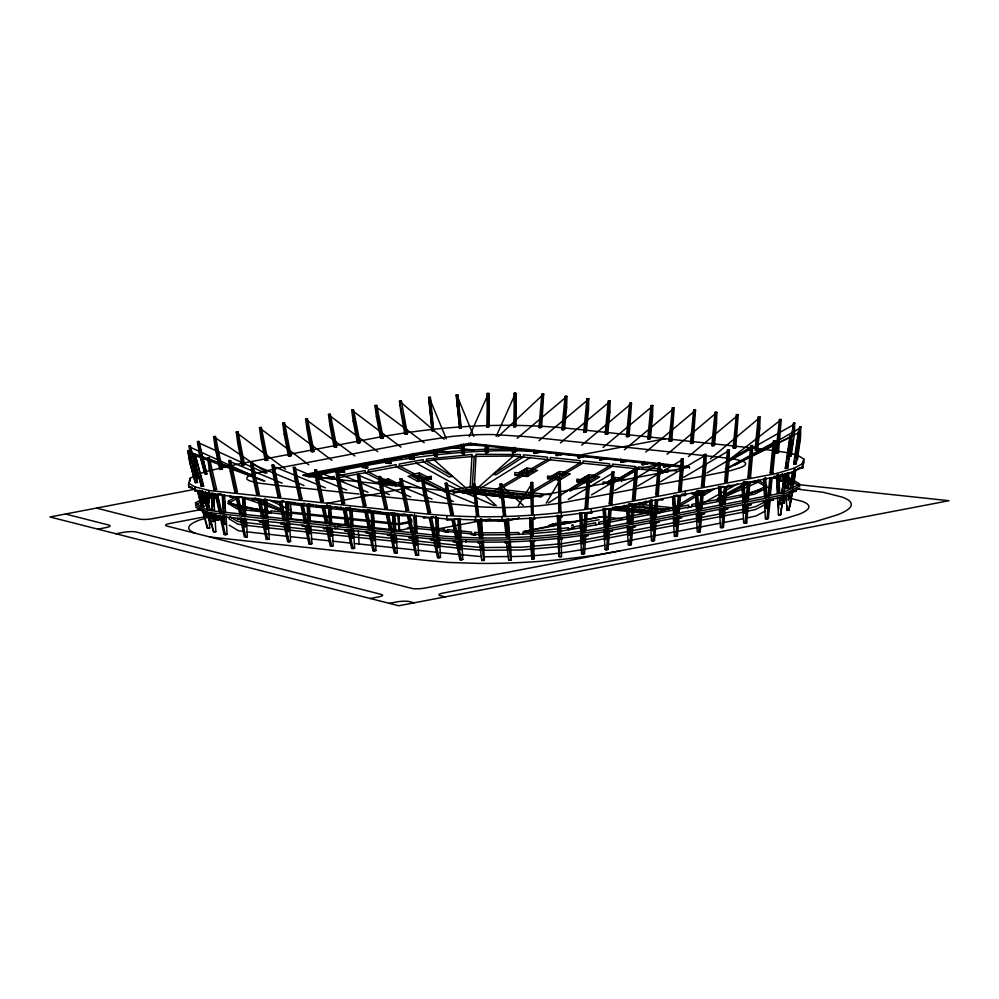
<?xml version="1.0" encoding="UTF-8"?>
<svg xmlns="http://www.w3.org/2000/svg" width="999" height="999" viewBox="0 0 999 999"><rect width="100%" height="100%" fill="white"/><g stroke="black" fill="none" stroke-linecap="round" stroke-linejoin="round"><path stroke-width="1.5" d="M486.863 426.948L487.412 393.469L488.911 393.456L488.998 426.598L486.863 426.948L488.998 426.598M486.95 450.674L486.988 446.078L470.604 444.942L470.517 443.381L689.422 466.745M486.938 452.197L487.937 452.185L487.987 446.078M488.374 426.935L488.911 393.456M487.937 452.185L488.611 445.741M513.823 426.723L514.36 393.256L515.871 393.244L515.959 426.386L513.823 426.723L515.959 426.386M513.911 450.449L513.923 447.39M515.546 448.576L515.521 451.635L513.898 451.973L514.897 451.973L514.935 447.377M515.322 426.71L515.871 393.244M587.662 400.037L539.048 440.646M603.071 447.477L651.698 406.868M688.436 456.593L737.062 415.984M758.94 418.319L710.314 458.916M586.388 508.404L588.074 476.648L589.323 476.436L589.16 487.412L587.637 508.191L585.102 508.229L587.437 476.56L589.323 476.436M543.656 394.205L541.595 427.285L540.184 427.597L539.01 427.497L541.783 394.268L543.656 394.205L541.783 394.268M610.664 504.07L612.749 472.24L613.91 472.028L613.661 483.017L611.825 503.846L609.24 503.921L612.037 472.165L613.91 472.028M633.89 499.637L635.976 467.807L637.137 467.582L636.887 478.571L635.052 499.413L632.467 499.488L635.264 467.732L637.137 467.582M657.13 495.204L659.203 463.374L660.364 463.149L658.291 494.98L655.706 495.042L658.491 463.299L659.652 463.074M680.007 490.834L682.08 459.003L683.241 458.791L683.004 469.78L681.168 490.609L678.583 490.684L681.368 458.928L683.241 458.791M702.884 486.463L704.969 454.645L706.131 454.42L705.881 465.409L704.045 486.238L701.46 486.313L704.258 454.57L706.131 454.42M726.111 482.03L728.196 450.199L729.357 449.987L729.108 460.976L727.272 481.805L724.687 481.88L727.484 450.124L729.357 449.987M749.35 477.597L751.423 445.766L752.584 445.554L752.334 456.543L750.511 477.372L747.926 477.447L750.711 445.691L752.584 445.554M566.608 407.654L566.933 396.391L565.859 396.278L565.084 396.428L561.888 429.62L564.497 429.433L566.608 407.654L565.534 407.542M588.473 409.99L588.798 398.726L587.737 398.613L586.962 398.763L583.766 431.955L586.376 431.768L588.473 409.99L587.412 409.877M609.815 412.262L610.139 400.999L609.078 400.886L608.304 401.036L605.107 434.228L607.717 434.041L609.815 412.262L608.753 412.15M631.493 403.284L629.058 436.326L627.509 436.625L626.448 436.501L629.645 403.309L631.493 403.284L629.645 403.309M652.509 416.82L652.834 405.557L651.76 405.444L650.986 405.594L647.789 438.786L650.399 438.598L652.509 416.82L651.435 416.708M674.175 407.829L671.753 440.884L670.204 441.171L669.13 441.058L672.327 407.867L674.175 407.829L672.327 407.867M695.516 410.114L693.094 443.156L691.545 443.456L690.471 443.331L693.668 410.139L695.516 410.114L693.668 410.139M716.533 423.651L716.857 412.387L715.784 412.275L715.009 412.425L711.812 445.616L714.435 445.429L716.533 423.651L715.459 423.539M738.199 414.66L735.776 447.714L734.228 448.002L733.154 447.889L736.363 414.697L738.199 414.66L736.363 414.697M759.752 428.259L760.077 416.995L759.003 416.883L758.229 417.033L755.032 450.224L757.654 450.049L759.752 428.259L758.678 428.146M771.727 473.051L774.163 441.158L775.224 440.921L774.899 451.935L772.789 472.827L770.167 472.927L773.388 441.096L775.224 440.921M781.23 419.58L778.483 452.584L776.81 452.872L775.848 452.734L779.445 419.592L781.23 419.58L779.445 419.592M787.249 468.406L791.395 435.876L790.796 446.965L787.724 468.156L785.239 468.419L789.922 436.126L791.395 435.876M795.716 463.948L799.862 431.418L799.25 442.507L796.178 463.698L793.706 463.961L798.376 431.668L799.862 431.418M794.38 427.185L794.33 434.378L791.171 455.919L789.11 456.106M794.33 434.378L794.617 422.977L793.593 423.077L791.183 439.485M798.775 447.152L800.374 433.728M798.326 450.237L797.314 459.677L800.486 438.136L800.773 426.735L799.749 426.823L798.213 437.262M470.179 487.275L472.028 454.47L426.473 459.065L426.598 461.151L452.584 476.423L449.238 476.985L423.251 461.713L423.139 459.627L399.275 464.023L399.388 466.096L414.897 474.038M472.227 487.1L474.2 456.368L513.399 456.043L635.888 468.668L635.764 466.583L612.462 464.098L612.574 466.183L595.092 476.448L599.712 476.935L589.16 483.141L589.01 480.457M474.425 485.551L476.086 454.27L520.267 454.533L520.379 456.605L493.007 474.475L496.116 474.725L523.488 456.855L523.376 454.782L547.502 457.167L547.614 459.253L531.48 468.731M267.183 472.939L215.372 437.887M583.553 532.192L584.939 513.299L582.28 512.937M584.702 527.697L584.914 524.787M580.506 535.002L581.555 553.721L582.829 553.896L584.19 535.514L588.249 535.564L588.199 534.527M584.827 532.38L586.213 513.474L587.05 513.336L585.764 530.781M582.829 553.896L584.502 553.621L585.851 535.227M273.264 466.308L316.72 484.215M540.184 427.597L542.944 394.355M608.603 521.965L608.866 519.055M603.995 530.806L605.044 549.525L606.468 549.675L608.079 531.243L612.3 531.231L612.237 530.194M612.924 474.975L613.199 471.94M608.866 526.635L610.401 509.153L611.176 509.003L609.64 526.498M606.468 549.675L608.016 549.388L609.627 530.944M630.544 523.513L632.217 504.57L632.991 504.42L628.558 503.946M631.58 520.454L631.843 517.532M632.604 508.791L632.866 505.881M629.695 545.242L631.318 526.81L632.866 526.51L631.243 544.954L629.695 545.242L628.271 545.092L627.222 526.373M631.967 523.663L633.641 504.72L634.415 504.57L632.742 523.513M653.783 519.08L655.444 500.137L656.218 499.987M654.557 518.931L654.807 516.021M655.581 507.267L655.831 504.358M650.461 521.94L651.498 540.659L652.921 540.809L654.545 522.377L658.766 522.365L658.703 521.328M655.332 517.769L656.867 500.287L657.642 500.137L656.106 517.619M652.921 540.809L654.47 540.509L656.093 522.077M675.998 517.857L675.249 526.461L674.762 517.719M676.66 514.71L678.321 495.766L679.095 495.616L676.148 495.304M677.559 513.099L677.821 510.189M678.583 501.448L678.845 498.526M673.338 517.569L674.375 536.288L675.799 536.438L677.422 518.006L681.643 517.994L681.58 516.958M678.209 513.399L679.745 495.916L680.519 495.766L678.983 513.261M675.799 536.438L677.347 536.151L678.97 517.707M699.537 510.339L701.198 491.396L701.972 491.246L699.025 490.934M700.574 507.28L700.823 504.37M701.598 495.616L701.847 492.707M696.291 514.647L697.265 531.93L698.676 532.08L700.299 513.636L704.52 513.636L704.457 512.587M700.961 510.489L702.622 491.545L708.678 490.934L708.616 489.885M701.86 508.891L703.396 491.396M698.676 532.08L700.224 531.78L701.847 513.349M722.115 509.053L721.353 517.657L720.866 508.928M722.901 504.445L724.437 486.963M724.437 495.554L724.824 491.183M719.442 508.766L720.491 527.484L721.915 527.647L723.538 509.203L727.747 509.19L727.697 508.154M724.325 504.607L725.861 487.112L726.635 486.963L725.099 504.458M721.915 527.647L723.463 527.347L725.087 508.916M746.003 501.473L747.664 482.529L743.231 482.055M747.539 492.582L747.801 489.672M742.669 504.333L743.718 523.051L745.142 523.201L746.765 504.77L750.986 504.757L750.923 503.721M747.427 501.623L749.088 482.679L749.862 482.529L748.201 501.473M745.142 523.201L746.69 522.914L748.313 504.483M562.949 429.732L566.158 396.541L566.933 396.391M584.827 432.067L588.024 398.876L588.798 398.726M606.168 434.34L609.365 401.148L610.139 400.999M627.509 436.625L630.719 403.421M648.851 438.898L652.06 405.706L652.834 405.557M670.204 441.171L673.401 407.979M691.545 443.456L694.742 410.252M712.886 445.729L716.083 412.537L716.857 412.387M734.228 448.002L737.424 414.81M756.106 450.337L759.302 417.145L760.077 416.995M769.829 478.022L767.906 497.027L768.618 496.865M769.355 489.56L769.804 485.177M764.41 501.386L765.371 518.668L766.932 518.793L768.793 500.312L773.126 500.237L773.076 499.188M769.617 495.691L771.39 478.146L777.859 477.422L777.809 476.386L774.025 476.286M770.316 495.529L772.09 477.997M766.932 518.793L768.343 518.481L770.217 499.999M284.066 424.488L331.98 460.339M353.446 411.388L400.974 447.165M776.81 452.872L780.406 419.73M376.161 406.843L424.2 442.732M189.036 451.835L252.984 475.487M780.956 497.527L779.894 504.82L779.495 497.539M783.778 492.844L786.887 473.401L784.103 492.669L781.78 492.857L784.889 473.426M784.665 474.9L781.78 492.857M781.168 500.112L781.58 497.19M785.938 466.633L786.613 462.025M787.05 458.941L788.611 448.176M789.06 445.104L789.722 440.497M777.484 497.539L778.446 514.81L780.456 514.797L783.179 496.053L786.937 496.016L787.512 494.642M780.456 514.797L783.803 495.716M789.422 493.069L788.361 500.362L788.036 494.53M795.142 470.429L792.557 488.211L790.234 488.399L792.594 472.09M792.694 473.414L790.234 488.399M789.198 498.563L789.622 495.654M793.706 463.961L794.617 460.639M795.067 457.567L796.628 446.803M797.077 443.718L798.626 432.954M786.113 495.954L786.912 510.352L788.923 510.339L791.633 491.595L796.028 491.233L795.966 490.184M792.244 488.386L794.817 470.591M788.923 510.339L792.269 491.258M789.772 451.623L793.593 423.077M784.265 499.862L784.29 503.071L785.376 495.741M791.27 452.634L791.171 455.919M791.732 449.562L793.306 438.786M787.662 477.609L788.323 473.089M787.899 477.759L788.561 473.239M791.757 481.543L791.545 484.702M792.207 478.533L792.644 475.524M795.142 458.154L795.791 453.683M796.24 450.699L796.678 447.714M797.115 444.73L797.776 440.247M798.551 437.475L798.988 434.49M799.425 431.506L799.749 426.823M790.634 502.147L791.283 497.752M791.707 494.817L792.357 490.422M795.591 469.318L793.606 484.515L795.816 469.455M792.819 490.696L789.984 506.543M230.394 461.725L251.923 470.691M337.275 473.189L389.385 494.617M263.486 480.844L195.354 455.656M192.12 487.487C185.951 489.235 189.46 481.068 190.097 478.296L194.855 475.786M798.026 468.668L802.497 468.007L802.347 463.811L803.72 458.953L797.677 455.269M802.522 466.933C804.058 460.177 804.37 465.222 803.72 458.953M779.632 420.879L728.783 460.089M380.307 477.772L424.875 496.203M190.334 447.265L252.884 475.836M469.218 436.638L487.837 394.942M496.166 436.426L514.81 394.792M195.28 455.706L202.934 484.49M530.894 485.027L518.294 505.769M546.166 503.259L559.24 481.318M599.063 519.755L586.363 522.027M316.258 471.166L368.032 492.345M498.214 436.538L542.17 395.504M478.146 487.574L513.399 456.043M517.17 438.311L565.434 397.664M560.389 442.919L609.003 402.322M581.73 445.204L630.057 404.67M624.412 449.75L673.039 409.153M645.754 452.035L694.13 411.513M667.095 454.308L715.359 413.661M388.599 484.552L390.771 483.141L390.896 485.214M419.592 478.633L421.778 477.222L421.89 479.295M548.339 502.934L587.974 477.697M480.956 487.999L530.481 457.417M568.244 499.375L612.499 473.301M591.483 494.93L635.876 468.618L619.742 478.146M614.71 490.497L634.827 478.658M637.512 477.072L658.965 464.435M637.587 486.138L657.704 474.288M660.389 472.702L681.842 460.064M660.464 481.768L680.581 469.917M683.266 468.344L704.72 455.706M683.703 477.335L727.959 451.273M706.93 472.902L751.186 446.828M533.379 472.277L533.179 468.781L526.785 468.106L519.205 472.552L519.318 474.637L521.103 474.825L495.891 489.622M519.055 472.814L525.511 469.018M525.611 473.239L533.179 468.781M498.738 489.922L522.427 476.011L527.047 476.511L537.599 470.317L532.979 469.817L550.461 459.552L550.349 457.467L580.194 460.651L580.307 462.737L562.824 473.002M533.304 470.866L525.724 475.312L528.571 475.624L522.39 475.424M555.082 478.908L561.263 479.108L558.416 478.808L565.996 474.35L565.871 472.277L559.477 471.59L551.898 476.036L552.272 479.195L547.652 478.708L547.502 476.036L552.122 476.523M547.652 478.708L549.163 477.822M550.449 477.06L558.204 472.515M556.63 478.608L552.01 478.121L559.59 473.676L565.996 474.35M528.583 493.106L553.783 478.309L547.614 478.109M558.291 476.723L565.871 472.277M532.742 492.644L555.119 479.508L559.74 479.995L570.292 473.801L565.671 473.314L583.154 463.037L583.041 460.964L609.615 463.798L609.727 465.871L592.245 476.148M589.098 481.206L595.416 477.497L595.292 475.412L588.898 474.725L581.318 479.183L581.43 481.256L583.216 481.443L564.585 492.382M577.072 481.843L581.693 482.342L581.543 479.67L576.923 479.17L577.072 481.843L578.583 480.956L577.035 481.256L583.216 481.443M579.882 480.194L586.326 476.411M587.749 477.547L581.43 481.256L585.114 481.193M588.985 479.12L595.292 475.412M570.067 491.146L584.54 482.642L587.624 482.967M621.64 481.693L621.453 478.209L615.047 477.522L607.467 481.968L607.817 484.54M605.856 483.091L613.773 478.446M615.134 481.918L621.453 478.209M659.34 473.039L662.037 471.453L661.925 469.38L638.611 466.895L638.723 468.968L621.241 479.233L625.861 479.732M662.187 473.339L664.884 471.765L664.76 469.68L676.573 470.941M639.735 504.97L646.316 501.111M642.582 505.269L650.474 500.636M697.115 492.732L699.637 491.246M675.049 506.918L696.116 494.542L691.458 493.456L696.078 493.956M676.585 507.992L700.474 493.956L697.627 493.656M709.827 489.697L702.247 494.155L705.094 494.455L703.546 494.755M701.885 492.507L698.801 492.182L698.95 494.855L703.583 495.342L714.135 489.148M728.958 461.263L793.843 424.525M735.114 465.01L799.949 428.159M703.696 502.834L737.399 483.991M725.274 469.168L773.726 442.482M252.322 464.335L304.008 485.514M747.19 482.455L717.494 498.339L720.054 498.701M721.403 497.977L751.098 482.092M188.986 446.203L190.459 445.954L198.277 478.384L196.266 478.409L190.834 457.28L188.986 446.203L190.459 445.954M197.452 441.745L198.926 441.496L206.731 473.926L204.72 473.951L199.288 452.822L197.452 441.745L198.926 441.496M199.288 452.822L205.195 473.701L207.205 473.676M190.035 481.53L190.097 478.296M196.266 478.409L198.739 478.134M200.499 500.112L195.292 502.859L207.592 510.352L442.307 536.013C494.717 540.434 547.814 537.325 599.625 528.396L782.729 492.882L799.65 483.966L787.349 476.461M203.109 498.738L205.707 497.365L205.469 491.408M208.316 495.991L210.914 494.617M205.831 499.45L195.417 504.932L207.717 512.437L442.42 538.099C494.83 542.519 547.939 539.398 599.737 530.481L782.841 494.967L799.762 486.038M208.429 498.076L211.039 496.703M199.575 490.946L202.622 502.759L204.945 502.584L201.898 490.759M202.622 502.759L204.945 502.584M215.222 493.831L215.472 498.264L215.534 493.656M207.018 502.722L209.328 502.547L208.916 493.556L212.625 493.131M236.338 496.84L228.559 500.936L228.671 503.021M215.06 514.435L216.533 520.192L217.17 519.855L216.059 515.546M216.533 520.192L219.168 519.842L218.931 515.521M485.152 445.492L485.564 452.922L487.2 452.584L486.863 446.665M485.564 452.922L487.2 452.584M512.262 448.251L512.512 452.709L514.148 452.36L513.898 447.927M512.512 452.709L514.148 452.36M514.897 451.973L515.521 451.635M472.977 484.378L474.8 484.203L478.633 515.372L477.997 515.696L476.498 515.709L473.289 484.215L474.026 490.147M474.8 484.203L477.997 515.696M499.925 484.165L501.748 483.978L505.581 515.147L504.957 515.484L503.446 515.496L500.249 483.991L500.974 489.935M501.748 483.978L504.957 515.484M476.498 515.709L478.633 515.372M482.03 538.611L480.956 519.368L478.996 520.404L481.106 537.562M503.446 515.496L505.581 515.147M508.991 538.386L507.917 519.143L505.956 520.179L508.066 537.35M478.284 541.945L478.346 542.981L481.53 542.345L483.753 560.439L481.755 560.451L479.52 542.357M478.346 542.981L481.53 542.345M505.244 541.72L505.294 542.757L508.491 542.12L510.714 560.214L508.703 560.239L506.481 542.145M505.294 542.757L508.491 542.12M481.755 560.451L484.39 560.102L483.341 541.383M483.753 560.439L484.39 560.102M508.703 560.239L509.34 559.902M510.714 560.214L511.338 559.89L510.302 541.171M785.239 468.419L787.724 468.156M188.736 483.141L194.78 486.838L209.166 490.497L423.451 513.673C487.549 520.154 552.597 516.183 615.871 504.445L777.16 473.364L794.03 468.194L802.347 463.811M794.292 471.266L794.043 472.465L793.98 471.428L802.759 466.808L802.497 468.007M776.473 476.598L777.384 492.894L779.707 492.707L778.721 474.95M785.439 481.006L785.851 488.436L788.174 488.249L787.337 473.451M777.384 492.894L779.707 492.707M785.851 488.436L788.174 488.249M765.109 501.673L755.544 506.718L747.052 508.566M765.259 504.408L755.694 509.453L747.202 511.288M799.887 488.124L782.966 497.04L599.85 532.554C548.051 541.483 494.955 544.592 442.532 540.172L226.985 517.17L207.829 514.522L195.529 507.017M791.633 491.595L796.028 491.233M765.621 510.901L756.056 515.946L746.153 518.106M778.446 514.81L781.093 514.473M786.912 510.352L789.547 510.002M735.314 464.31L798.701 432.792M728.221 468.094L790.209 437.15M716.77 500.224L758.191 482.167L767.132 487.624L754.832 494.105L720.841 501.011M740.222 495.991L746.103 494.068M749.038 493.106L760.801 489.26M745.092 494.83L761.263 489.547M744.455 495.154L759.153 490.359M656.53 513.848L660.901 512.45L660.776 510.377L688.686 505.044L688.798 507.13M687.524 507.929L691.907 506.53L691.783 504.458L719.692 499.125L719.804 501.211L579.432 528.009L561.088 531.093L533.691 533.491M744.168 496.815L747.04 495.929M199.825 473.476L204.033 472.19M206.855 471.316L237.962 464.123L376.573 437.662C439.847 425.924 504.907 421.94 569.005 428.421L762.087 449.026L787.599 452.697M254.683 473.651L278.234 468.131L414.947 442.033L450.324 436.625A58.392 8.629 -3.2 0 1 493.269 434.553L527.047 436.688L718.431 457.105L734.065 459.003L742.382 461.126A58.392 8.629 -3.2 0 1 740.559 467.594L730.781 470.591L705.306 475.661M303.109 475.074L315.472 472.252M204.87 518.419L199.163 520.167A117.12 17.308 -3.2 0 0 195.467 533.316M210.577 516.67L216.284 514.922M754.657 481.106L777.334 476.486L794.205 471.316L794.03 468.194M744.38 497.165L747.364 496.291M213.611 436.7L215.459 436.526L222.278 469.168L221.216 469.405L219.655 469.28L215.185 447.852L213.611 436.7L215.459 436.526M219.655 469.28L222.278 469.168M213.424 495.779L221.416 494.043M539.01 427.497L541.595 427.285M534.003 453.384L536.201 453.134L534.003 453.384L533.841 450.412M445.192 483.416L447.065 483.354L453.434 514.597L452.023 514.91L450.849 514.81L446.665 494.305L445.192 483.416L447.065 483.354M450.849 514.81L453.434 514.597M453.496 519.567L456.431 518.918M457.217 518.981L454.27 519.63L458.079 538.274M773.838 452.16L774.899 451.935M457.904 518.606L458.978 537.837L459.752 537.899L461.176 537.599L460.102 518.356M770.167 472.927L772.789 472.827M453.396 541.046L453.459 542.082L457.667 541.633L461.363 559.777L462.787 559.465L461.738 540.746M460.314 541.058L459.078 541.321L460.814 549.787L460.314 541.058L458.766 540.934M771.39 478.146L777.859 477.422M763.923 486.351L764.635 486.201L764.385 481.78M748.351 493.406L754.72 492.032L766.395 485.876L766.508 487.949M457.667 541.633L456.106 541.508L459.815 559.652L462.787 559.465M763.511 478.983L764.51 496.753L766.058 496.878L766.77 496.715L765.696 477.485M768.793 500.312L773.126 500.237M744.218 509.178L723.226 513.299M744.367 511.913L723.388 516.033M743.318 518.718L723.751 522.527M765.371 518.668L768.343 518.481M315.559 473.813L306.169 475.724L306.081 474.163M236.251 432.067L238.124 431.93L244.53 464.66L243.369 464.872L241.945 464.722L237.75 443.244L236.251 432.067L238.124 431.93M259.49 427.634L261.363 427.497L267.757 460.227L266.596 460.439L265.172 460.289L260.976 438.811L259.49 427.634L261.363 427.497M282.717 423.201L284.59 423.052L290.984 455.781L289.822 456.006L288.399 455.856L284.203 434.378L282.717 423.201L284.59 423.052M305.594 418.831L307.467 418.693L313.873 451.423L312.699 451.635L311.288 451.486L307.08 430.007L305.594 418.831L307.467 418.693M328.471 414.473L330.344 414.323L336.75 447.053L335.589 447.277L334.166 447.127L329.957 425.649L328.471 414.473L330.344 414.323M351.71 410.04L353.584 409.89L359.977 442.619L358.816 442.844L357.392 442.682L353.196 421.203L351.71 410.04L353.584 409.89M374.937 405.594L376.81 405.457L383.204 438.186L382.043 438.399L380.619 438.249L376.423 416.77L374.937 405.594L376.81 405.457M284.203 434.378L285.364 434.153M353.196 421.203L354.358 420.991M376.423 416.77L377.585 416.558M228.771 460.626L230.607 460.589L237.412 491.87L234.802 492.057L230.332 471.528L228.771 460.626L230.607 460.589M250.649 462.962L252.485 462.924L259.29 494.205L256.681 494.393L252.21 473.863L250.649 462.962L252.485 462.924M241.945 464.722L244.53 464.66M265.172 460.289L267.757 460.227M288.399 455.856L290.984 455.781M311.288 451.486L313.873 451.423M357.392 442.682L359.977 442.619M380.619 438.249L383.204 438.186M271.99 465.234L273.826 465.197L280.632 496.491L278.022 496.665L273.551 476.136L271.99 465.234L273.826 465.197M293.331 467.507L295.167 467.482L301.973 498.763L299.363 498.938L294.892 478.409L293.331 467.507L295.167 467.482M195.679 489.148L49.95 516.97L398.763 605.756L949.05 500.711L798.651 484.665M314.673 469.792L316.508 469.755L323.314 501.036L320.704 501.223L316.233 480.694L314.673 469.792L316.508 469.755M316.82 471.978L468.656 443.469L468.743 445.03L316.908 473.538M305.207 475.624L312.849 474.163M314.373 473.876L360.202 465.122M364.785 464.248L420.317 454.208L461.675 450.586M308.379 477.122C388.012 460.289 469.48 445.067 551.211 452.759M336.014 472.065L337.862 472.028L344.655 503.321L342.045 503.496L337.575 482.967L336.014 472.065L337.862 472.028M338.611 468.893L339.198 471.89L341.396 471.903L340.522 467.395M361.85 464.46L362.437 467.457L364.635 467.47L364.048 464.46M385.077 460.027L385.664 463.024L387.862 463.037L386.988 458.529M317.932 473.264L318.519 476.261L317.744 476.411L317.158 473.414M339.198 471.89L341.396 471.903M362.437 467.457L364.635 467.47M385.664 463.024L387.862 463.037M561.888 429.62L564.497 429.433M319.193 472.152L319.443 476.598L321.641 476.598L321.391 472.14M342.07 467.782L342.32 472.227L344.518 472.227L344.268 467.769M365.297 463.349L365.547 467.794L367.744 467.794L367.495 463.336M388.536 458.916L388.773 463.361L390.971 463.361L390.721 458.903M319.443 476.598L321.641 476.598M342.32 472.227L344.518 472.227M365.547 467.794L367.744 467.794M388.773 463.361L390.971 463.361M322.415 478.683L334.166 476.448L334.278 478.521M338.736 475.574L365.172 470.529L365.284 472.602L382.093 481.218M331.343 479.083L337.375 477.934M338.848 477.647L434.09 459.89L474.2 456.368M357.355 474.338L359.203 474.313L365.996 505.594L363.386 505.781L358.916 485.239L357.355 474.338L359.203 474.313M256.681 494.393L259.29 494.205M583.766 431.955L586.376 431.768M255.794 497.977L252.735 498.563L252.797 499.6L258.666 499.525L262.412 516.758M97.802 529.145L105.544 527.672A14.223 2.098 -3.2 0 0 108.741 525.037L65.434 514.01M378.696 476.623L380.544 476.585L387.35 507.867L384.727 508.054L380.269 487.524L378.696 476.623L380.544 476.585M278.022 496.665L280.632 496.491M381.63 483.716L381.431 480.219L388.399 478.896L396.416 482.842M418.618 479.495L412.55 476.386L412.437 474.3L419.405 472.977L428.658 477.559M379.57 481.693L377.048 482.18L379.533 483.441M280.844 501.436L283.254 500.974M283.966 501.048L281.556 501.51L285.614 520.179M400.037 478.896L401.885 478.858L408.691 510.152L406.069 510.327L401.61 489.797L400.037 478.896L401.885 478.858M412.55 476.386L419.518 475.049L426.798 478.783L426.685 476.698M115.984 533.778L123.726 532.292A7.805 1.149 -3.2 0 1 136.014 531.98L381.193 594.393A14.223 2.098 -3.2 0 1 377.997 597.027L370.254 598.501M203.908 516.995L170.18 523.426A14.223 2.098 -3.2 0 0 166.983 526.061L412.162 588.473A7.805 1.149 -3.2 0 0 424.463 588.149L758.453 524.4L781.343 519.742L798.451 514.485A117.12 17.308 -3.2 0 0 802.16 501.348L790.484 498.376M299.363 498.938L301.973 498.763M386.401 482.38L388.599 482.38L388.399 478.896M417.407 476.461L419.605 476.461L419.405 472.977M626.448 436.501L629.058 436.326M385.814 482.917L388.599 482.38M416.82 476.998L419.605 476.461M387.038 484.69L392.07 483.741L392.195 485.814M392.058 484.99L395.804 484.702L395.679 482.617M423.052 479.07L426.798 478.783L422.802 479.545M391.795 485.464L395.804 484.702L388.524 480.969L381.556 482.305L386.401 484.79M418.806 480.307L416.733 480.706L423.189 479.895M304.595 503.246L302.185 503.708L303.434 509.453M395.317 485.814L400.349 484.852L400.199 482.18L395.167 483.141L395.317 485.814L393.868 485.077L400.324 484.265L398.901 484.115L400.349 484.852M383.891 479.957L368.381 472.015L368.269 469.93L396.178 464.61L396.291 466.683L413.087 475.299L408.054 476.261L418.194 481.456L423.226 480.494L445.916 492.12M431.356 478.933L426.323 479.895L426.173 477.222L431.206 476.261L431.356 478.933L429.907 478.196L431.318 478.346L424.862 479.158L447.677 490.846M556.256 455.444L558.516 455.232L556.256 455.444L556.081 452.472M244.792 497.152L245.779 514.922L244.231 515.222L243.244 497.465M421.915 481.231L423.763 481.193L430.557 512.487L427.947 512.662L423.476 492.132L421.915 481.231L423.763 481.193M320.704 501.223L323.314 501.036M647.789 438.786L650.399 438.598M241.808 517.894L238.898 518.444L238.961 519.48L241.858 518.931L245.816 537.1L247.365 536.8L246.391 519.517M410.714 487.375L326.91 503.371L327.085 506.493L330.132 505.906M665.546 438.723L581.73 454.732L581.818 456.281M578.134 457.779L580.382 457.554L578.134 457.779L577.959 454.807M264.41 499.712L265.397 517.482L266.109 517.557L267.657 517.257L266.671 499.488M342.045 503.496L344.655 503.321M669.13 441.058L671.753 440.884M263.674 520.229L260.776 520.779L260.826 521.815L263.736 521.266L267.682 539.435L269.231 539.135L268.194 520.417M259.353 520.629L259.415 521.665L263.736 521.266M341.159 507.08L338.112 507.667L338.162 508.703L337.4 507.592M294.655 502.672L290.022 502.185L291.333 518.743M347.989 507.879L345.579 508.341L349.638 527.01M521.103 474.825L514.922 474.625M285.751 501.998L286.738 519.755L287.45 519.83L288.998 519.53L288.012 501.773M363.386 505.781L365.996 505.594M690.471 443.331L693.094 443.156M444.28 491.695L467.944 487.225L475.824 486.85L550.312 494.73M280.694 522.902L280.756 523.951L285.077 523.538L289.023 541.708L290.572 541.408L289.535 522.689M453.509 492.032L468.056 489.31L475.936 488.923L542.744 495.991M453.321 492.607L457.904 491.733M453.571 493.069L468.106 490.347L475.986 489.972L541.258 496.865M366.208 510.539L368.619 510.089M370.542 509.927L366.92 510.614L370.979 529.295M620.816 462.337L623.076 462.112L620.816 462.337L620.641 459.365M462.574 492.944L471.765 491.183L484.14 492.507M711.812 445.616L714.435 445.429M463.211 493.344L465.796 492.857A7.905 1.161 -3.2 0 1 473.501 492.182M468.069 494.006L471.128 493.419L523.151 498.976M552.01 478.121L555.694 478.046M302.035 525.187L302.098 526.223L306.418 525.824L310.377 543.98L311.925 543.693L310.951 526.411M307.967 525.524L309.328 525.262L309.815 534.003L307.967 525.524L306.543 525.374L309.328 525.262M540.958 496.553L483.916 490.472L484.053 493.069M641.982 461.638L642.157 464.61L644.417 464.398L644.255 461.426M330.694 506.318L331.68 524.088L330.132 524.388L329.146 506.63M642.157 464.61L644.417 464.398M406.069 510.327L408.691 510.152M733.154 447.889L735.776 447.714M327.709 527.06L324.8 527.609L324.862 528.646L327.759 528.096L331.718 546.266L333.266 545.966L332.292 528.683M262.312 521.116L266.258 539.273L269.231 539.135M323.376 527.46L323.439 528.496L327.759 528.096M337.587 526.036L347.727 524.1M641.658 467.982L657.629 464.935M405.194 513.911L402.135 514.497L402.197 515.534L408.054 515.472L411.8 532.704M403.134 514.922L398.826 515.746L399.263 523.538L409.328 521.615M337.662 528.121L334.765 528.671L334.528 524.512M409.078 515.472L412.038 514.897M663.498 466.883L665.759 466.67L663.498 466.883L663.336 463.923M349.687 507.342L350.761 526.585L351.473 526.66L353.022 526.361L352.035 508.603M669.143 466.021L666.882 466.246M427.947 512.662L430.557 512.487M589.135 482.542L590.684 482.242M285.077 523.538L283.654 523.389L287.612 541.558L290.572 541.408M344.717 529.732L344.78 530.781L349.101 530.369L353.059 548.538L354.608 548.239L353.559 529.52M344.78 530.781L349.101 530.369M409.977 519.393L411.526 519.093L411.7 522.215L410.152 522.514M657.342 473.613L523.788 498.626M660.389 473.026L689.372 466.733L689.51 468.306M410.102 521.478L411.65 521.178M433.179 516.97L430.769 517.432L433.891 517.045M371.116 511.101L372.115 528.858L372.827 528.933L374.375 528.646L373.376 510.876M609.128 483.753L607.579 484.053L615.159 479.595L621.565 480.282M612.499 483.229L613.661 483.017M635.726 478.796L636.887 478.571M658.953 474.363L660.114 474.138M681.842 469.992L683.004 469.78M704.72 465.634L705.881 465.409M727.946 461.201L729.108 460.976M751.173 456.755L752.334 456.543M306.418 525.824L304.995 525.661L308.953 543.831L311.925 543.693M366.059 532.017L366.121 533.054L370.442 532.654L374.4 550.811L375.949 550.524L374.9 531.805M373.351 532.092L371.99 532.355L373.838 540.834L373.351 532.092L371.928 531.943M394.717 513.149L395.716 530.919L394.168 531.218L393.169 513.461M349.712 525.087L399.25 530.382L410.477 528.234L407.392 527.909M391.733 533.891L388.823 534.44L388.886 535.476L391.795 534.927L395.741 553.096L397.29 552.797L396.328 535.514M656.268 485.027L559.515 503.284L542.12 505.469A58.392 8.629 -3.2 0 1 499.175 507.554L482.592 507.017L451.486 503.921M659.24 484.465L702.347 476.236M437.375 529.02L490.397 518.968M413.798 515.659L414.797 533.416L415.509 533.491L417.058 533.191L416.059 515.434M413.074 536.163L410.164 536.725L410.227 537.762L413.136 537.2L417.082 555.369L418.631 555.069L417.582 536.351M347.677 530.219L351.636 548.389L354.608 548.239M408.741 536.563L408.803 537.612L413.136 537.2M435.589 516.508L436.663 535.751L437.375 535.826L438.923 535.526L437.937 517.769M609.24 503.921L611.825 503.846M632.467 499.488L635.052 499.413M678.583 490.684L681.168 490.609M701.46 486.313L704.045 486.238M724.687 481.88L727.272 481.805M747.926 477.447L750.511 477.372M370.442 532.654L369.031 532.504L372.977 550.661L375.949 550.524M430.619 538.898L430.681 539.947L435.002 539.535L438.961 557.704L440.509 557.405L439.46 538.686M612.599 507.317L615.621 507.642L755.082 481.019L755.144 482.055L754.37 482.205L754.307 481.168M609.765 508.853L608.99 509.003L607.317 527.947L608.091 527.797M609.215 509.515L604.757 509.04M610.401 509.153L616.458 508.528L616.395 507.492M639.635 503.059L638.91 504.245L638.861 503.209M662.861 498.626L662.15 499.812L662.087 498.776M685.739 494.255L685.027 495.442L684.964 494.405L681.942 494.08M702.622 491.545L708.678 490.934M731.855 485.452L731.131 486.638L731.081 485.601L728.046 485.277M700.474 493.956L698.925 494.255L702.01 494.58M576.411 521.503L548.588 526.361A24.088 3.559 -3.2 0 1 556.343 523.464M622.452 518.906L601.848 516.708L573.638 521.59A24.413 3.609 -3.2 0 0 561.338 522.614M523.826 531.605L601.848 516.708M650.087 508.341L650.861 508.204L650.611 503.783M672.964 503.983L673.738 503.833L673.576 500.886M695.841 499.612L696.615 499.463L696.79 502.435M719.08 495.179L719.854 495.029M742.307 490.746L743.081 490.596M411.713 537.05L415.659 555.219L418.631 555.069M603.184 521.366L598.776 522.215L598.888 524.288M606.118 520.804L626.685 516.883L626.798 518.968M568.169 529.02L574.425 527.772M435.002 539.535L433.578 539.385L437.537 557.554L440.509 557.405M603.134 508.379L604.208 527.609L605.631 527.772L606.405 527.622L605.332 508.379M649.675 500.974L650.674 518.743L652.097 518.893L652.871 518.743L651.785 499.512M718.581 486.338L719.655 505.581L721.078 505.731L721.852 505.581L720.779 486.338M697.639 513.361L698.875 513.486L698.126 522.09L697.639 513.361L699.188 513.061M744.093 504.483L745.341 504.62L744.58 513.224L744.093 504.483L745.641 504.195M608.079 531.243L612.3 531.231M631.318 526.81L635.526 526.798L635.476 525.761M654.545 522.377L658.766 522.365M700.299 513.636L704.52 513.636M746.765 504.77L750.986 504.757M584.702 539.747L604.495 535.963M609.053 535.089L627.322 531.605M631.892 530.731L650.162 527.247M654.732 526.373L674.512 522.602M677.559 522.015L697.352 518.244M700.399 517.657L720.192 513.873M584.852 542.469L604.645 538.698M609.215 537.824L627.472 534.34M632.042 533.466L651.835 529.682M654.882 529.108L673.151 525.611M677.709 524.75L697.502 520.966M700.549 520.392L720.341 516.608M605.007 545.192C574.3 551.66 543.081 556.256 511.65 556.53M608.054 544.617L652.197 536.188M655.244 535.601L720.704 523.114M605.044 549.525L608.016 549.388M651.498 540.659L654.47 540.509M674.375 536.288L677.347 536.151M720.491 527.484L723.463 527.347M389.26 603.346L397.003 601.86A7.805 1.149 -3.2 0 1 409.29 601.535L414.26 602.809M561.263 512.624L561.438 515.746L591.445 511.975L616.046 507.567M619.78 550.874L594.942 555.319L564.51 559.153A117.12 17.308 -3.2 0 1 477.21 563.374L448.114 562.425L424.6 560.239L210.065 537.025M399.513 401.186L401.411 401.061L407.342 433.866L404.807 433.903L400.924 412.375L399.513 401.186L406.094 434.078M207.605 458.042L209.403 458.029L216.596 489.36L213.961 489.51L209.253 468.943L207.605 458.042L209.403 458.029M404.807 433.903L407.342 433.866M213.961 489.51L216.596 489.36M408.978 455.731L409.515 458.741L411.638 458.778L411.089 455.769M409.515 458.741L411.638 458.778M412.075 454.695L412.312 459.128L414.435 459.165L414.185 454.707M412.312 459.128L414.435 459.165M220.192 493.956L217.595 494.393L221.89 513.086M216.771 515.759L216.82 516.795L219.955 516.271L224.126 534.465L225.412 534.64L227.085 534.353L226.036 515.634M216.82 516.795L221.229 516.446L225.412 534.64M224.126 534.465L227.085 534.353M775.848 452.734L778.483 452.584M587.912 487.624L589.16 487.412M585.102 508.229L587.637 508.191M591.795 512.962L590.958 513.099L591.733 511.925L591.795 512.962L586.213 513.474M580.169 521.416L581.006 521.266M579.67 512.574L580.744 531.805L582.03 531.992L582.867 531.843L581.793 512.612M584.19 535.514L588.249 535.564M580.132 540.609L561.788 543.706L521.69 547.215L482.492 547.539M580.282 543.344L561.95 546.428L521.84 549.949L482.642 550.274M581.555 553.721L584.502 553.621M798.338 468.506L802.821 467.844M786.575 473.576L794.355 472.302M749.088 482.679L755.144 482.055M725.861 487.112L731.905 486.501M679.745 495.916L685.801 495.292M656.867 500.287L662.924 499.662M633.641 504.72L639.685 504.095M612.499 508.891L616.458 508.528M428.621 397.465L430.394 397.465L433.678 430.606L432.13 430.744L428.621 397.465L430.394 397.465M456.193 395.042L457.967 395.042L461.251 428.184L459.702 428.321L456.193 395.042L457.967 395.042M457.092 406.293L458.641 406.156L458.079 399.125M187.725 450.674L189.098 450.799L197.527 482.455L195.13 482.43L189.598 461.65L187.725 450.674L189.098 450.799M431.68 430.469L433.678 430.606M459.253 428.047L460.789 427.909M193.881 454.433L195.255 454.545L203.684 486.201L201.286 486.176L195.754 465.397L193.881 454.433L195.255 454.545M464.735 450.312L485.477 449.288M793.943 423.276L794.967 423.189M433.966 450.999L434.415 455.569L435.901 455.756L435.302 449.662M461.988 453.146L463.474 453.334L461.988 453.146L461.238 445.542M434.415 455.569L435.901 455.756M435.089 450.249L435.414 456.181L436.9 456.368L436.575 450.424M462.5 444.88L462.999 453.758L464.473 453.946L463.986 445.03M435.414 456.181L436.9 456.368M462.999 453.758L464.473 453.946M800.087 427.035L801.111 426.948M195.13 482.43L197.527 482.455M201.286 486.176L203.684 486.201M197.327 490.472L201.586 506.456L203.858 506.418L199.613 490.434M201.586 506.456L203.858 506.418M198.376 508.753L198.439 509.79L200.999 509.565L151.998 518.793A7.805 1.149 -3.2 0 1 139.71 519.118L96.416 508.091M198.439 509.79L201.461 509.84M211.313 493.531L212.225 509.815L214.498 509.777L213.599 493.481M207.967 510.352L202.697 491.321L207.73 510.214L210.015 510.164L205.369 492.732M212.225 509.815L214.498 509.777M530.881 482.579L532.642 482.579L532.991 493.494L533.204 514.06L531.655 514.185L530.881 482.579L532.642 482.579M558.453 480.157L560.227 480.157L560.564 491.071L560.776 511.638L559.24 511.775L558.453 480.157L560.227 480.157M204.533 512.499L204.583 513.536L207.155 513.311M204.583 513.536L207.605 513.598M531.655 514.185L531.443 493.631L532.991 493.494M559.24 511.775L559.028 491.208L560.564 491.071M202.66 510.864L207.18 527.834L209.69 527.934L208.878 513.536L213.786 531.868L215.834 531.68L214.872 514.41M207.18 527.834L209.69 527.934M780.344 475.262L780.681 481.206L782.954 481.156L782.542 473.763M208.816 514.622L213.324 531.58L215.834 531.68M558.778 511.488L560.776 511.638M531.156 537.312L530.082 518.069L531.106 517.981L531.943 532.779M558.691 515.559L559.765 534.802L558.741 534.89L557.654 515.659L560.114 516.433L560.289 533.578M532.142 536.363L531.967 519.218L532.991 519.13L533.179 536.276M559.74 535.501L559.54 516.808L560.564 516.708L560.751 533.853M534.602 518.094L534.652 519.143L533.628 519.23L533.566 518.194L562.175 515.684L562.225 516.72L561.201 516.808L561.138 515.771M784.29 503.071L781.78 502.972M530.119 526.635L531.143 526.548M530.531 531.68L522.927 532.355L523.039 534.428M533.578 531.418L568.468 527.747L568.593 529.832M530.644 533.766L509.677 534.702M557.205 515.372L558.279 534.615L559.303 534.527M534.59 541.346L533.728 540.821L533.928 559.015L531.868 559.19L531.68 540.996L534.59 541.346L534.54 540.309M562.162 538.923L561.313 538.399L561.5 556.593L559.44 556.78L559.253 538.586L562.162 538.923L562.112 537.887M557.942 537.774L558.99 556.493L561.5 556.593M501.848 519.68L501.898 520.729L502.909 520.716L502.847 519.68L474.887 519.905L474.95 520.941L478.371 520.729L480.482 537.899M501.898 520.729L505.319 520.516L507.442 537.674M521.703 498.713L524.013 498.601M447.49 520.042L446.653 518.943L446.703 519.98L452.859 519.93L456.655 538.573M423.301 516.758L424.063 517.869L424.013 516.833L230.157 496.153L230.207 497.19L236.788 497.19L240.534 514.435M252.023 498.489L252.085 499.525L258.666 499.525M273.364 500.761L273.426 501.798L280.007 501.81L284.066 520.479M273.426 501.798L280.007 501.81M294.705 503.034L294.767 504.083L301.348 504.083L305.095 521.316M316.059 505.319L316.109 506.356L322.689 506.356L326.436 523.601M337.45 508.628L344.031 508.641L347.777 525.874M358.741 509.865L358.791 510.914L365.372 510.914L369.43 529.582M380.082 512.15L380.132 513.186L386.713 513.199L390.459 530.432M380.132 513.186L386.713 513.199M401.423 514.423L401.486 515.459L408.054 515.472M423.351 517.794L429.932 517.807L433.991 536.475M487.1 393.643L488.598 393.631M514.048 393.419L515.559 393.406M798.376 431.668L799.387 431.655M789.922 436.126L790.921 436.126M488.336 449.263L512.237 449.075M487.574 451.86L488.573 451.86M794.18 463.711L796.178 463.698M473.976 495.267L475.487 495.254M500.936 495.042L502.435 495.029M215.472 498.264L217.482 498.251L217.307 495.279M207.33 502.559L209.328 502.547M480.581 519.043L481.593 519.03L482.667 538.274M480.956 519.368L479.957 519.368L480.944 537.137M507.917 519.143L506.918 519.155L507.904 536.913M478.371 520.729L477.36 520.741L479.483 537.912M505.319 520.516L504.32 520.516L506.431 537.687M474.95 520.941L475.949 520.941L475.886 519.892M481.668 532.854L506.468 532.654M509.565 532.617L518.868 532.542L518.981 534.627M481.793 534.927L506.58 534.727M484.515 556.755L508.641 556.555M220.217 513.374L215.921 494.667L208.966 494.592L209.553 493.643M559.54 516.808L562.225 516.72M531.967 519.218L534.652 519.143M485.739 521.091L497.789 520.941A24.088 3.559 -3.2 0 0 515.084 519.068M521.928 498.713L317.37 477.41M423.626 516.795L446.928 518.968L475.611 519.905L475.437 516.783M188.799 487.2L191.895 487.35M194.78 486.838L195.18 491.096L202.934 491.458M480.981 520.766L485.914 521.041M773.388 441.096L774.163 441.158M765.222 496.59L766.77 496.715M768.543 499.25L771.653 499.5L771.715 500.536M446.665 494.305L447.839 494.405L452.023 514.91M452.859 519.93L452.072 519.867L455.881 538.511M459.815 527.135L460.589 527.197M478.871 532.629L474.687 532.292L474.8 534.365M480.394 534.815L416.358 528.396M480.944 547.415L460.764 545.666M481.093 550.149L462.462 548.563M481.456 556.643L439.597 552.584M459.815 559.652L461.363 559.777M565.084 396.428L566.158 396.541M586.962 398.763L588.024 398.876M608.304 401.036L609.365 401.148M650.986 405.594L652.06 405.706M715.009 412.425L716.083 412.537M758.229 417.033L759.302 417.145M750.711 445.691L751.423 445.766M606.655 433.928L607.717 434.041M756.58 449.925L757.654 450.049M727.484 450.124L728.196 450.199M704.258 454.57L704.969 454.645M681.368 458.928L682.08 459.003M658.491 463.299L659.203 463.374M554.295 453.047L560.464 453.708M563.536 454.033L578.933 455.681M583.553 456.168L588.174 456.668M591.258 456.993L617.432 459.79M629.745 461.101L635.901 461.75M638.985 462.087L645.142 462.737M648.226 463.074L654.382 463.723M660.539 464.385L663.623 464.71M666.695 465.047L680.556 466.521M486.95 446.166L687 467.657L686.912 466.096M583.066 456.843L583.778 456.918L581.518 457.13M449.775 447.44L474.163 450.049M635.264 467.732L635.976 467.807M637.312 468.818L667.832 472.077M745.491 482.067L748.438 482.38M436.001 450.586L449.825 452.06M612.037 472.165L612.749 472.24M722.252 486.501L725.212 486.813M532.017 470.729L526.898 470.179L519.318 474.637L523.001 474.562M589.01 476.81L595.416 477.497M529.532 471.865L526.972 471.59L526.785 468.106M562.225 475.349L559.665 475.087L559.477 471.59M698.251 491.083L701.198 491.396M587.474 480.294L584.39 479.97L584.54 482.642M607.692 482.455L603.071 481.968L603.184 484.04M697.402 493.169L699.525 493.394M584.502 482.042L587.587 482.38M675.374 495.454L678.321 495.766M723.089 508.129L726.148 508.454L726.198 509.49M697.202 509.865L698.626 510.014L697.552 490.771M636.413 503.921L673.301 507.854M629.258 504.245L632.217 504.57M628.833 505.182L668.806 509.453M627.31 505.769L665.858 509.89L623.838 505.519M488.786 492.994L491.87 493.331M498.064 493.993L501.161 494.318M507.342 494.98L510.439 495.317M516.633 495.966L519.717 496.303M525.911 496.965L529.008 497.29M620.279 507.03L623.376 507.367M638.848 509.015L641.945 509.34M648.126 510.002L651.223 510.327M657.417 510.988L660.514 511.326M528.771 497.839L476.935 492.307A7.905 1.161 -3.2 0 0 475.362 492.207M615.122 507.055L650.586 510.839M656.755 511.5L661.375 511.988M483.666 493.144L529.932 498.076M616.271 507.292L662.537 512.225M317.095 476.111L318.519 476.261M613.811 508.641L631.643 510.551M633.129 510.701L649.475 512.45M745.266 522.764L746.69 522.914M499.475 497.739L502.447 498.064M610.701 509.677L627.285 511.376M628.533 511.588L648.076 513.598M676.985 516.933L680.032 517.257L680.094 518.294M230.332 471.528L231.406 471.64L235.864 492.17M252.21 473.863L253.271 473.976L257.742 494.505M273.551 476.136L274.625 476.248L279.083 496.778M294.892 478.409L295.966 478.521L300.424 499.063M316.233 480.694L317.307 480.806L321.765 501.336M337.575 482.967L338.649 483.079L343.107 503.608M358.916 485.239L359.99 485.364L364.448 505.894M380.269 487.524L381.331 487.637L385.801 508.166M401.61 489.797L402.672 489.91L407.142 510.439M423.476 492.132L424.55 492.245L429.008 512.774M651.448 518.593L652.871 518.743M654.108 521.291L657.155 521.615L657.217 522.664M359.041 494.055L274.026 484.99L258.391 483.091L250.062 480.969A58.392 8.629 -3.2 0 1 251.885 474.5M363.611 494.555L403.571 498.813M406.655 499.138L448.401 503.596M698.813 531.63L700.224 531.78M607.642 530.169L610.689 530.494L610.751 531.53M236.351 491.758L237.412 491.87M386.276 507.754L387.35 507.867M308.579 504.158L313.224 504.657M325.599 505.981L331.793 506.643M334.89 506.968L337.974 507.292M345.716 508.129L350.362 508.616M353.446 508.953L359.64 509.615M362.737 509.94L370.467 510.764M373.564 511.101L379.757 511.75M390.584 512.912L398.314 513.736L399.25 530.382M236.788 497.19L236.076 497.115L239.822 514.348M301.348 504.083L300.637 504.008L304.695 522.677M322.689 506.356L321.978 506.281L325.724 523.513M344.031 508.641L343.319 508.566L347.065 525.799M365.372 510.914L364.66 510.839L368.718 529.507M429.932 517.807L429.22 517.732L433.279 536.401M230.207 497.19L230.919 497.265L230.856 496.228M252.085 499.525L252.797 499.6M294.767 504.083L295.479 504.158L295.417 503.109M316.109 506.356L316.82 506.431L316.77 505.394M358.791 510.914L359.503 510.988L359.453 509.94M401.486 515.459L402.197 515.534M344.28 510.039L290.484 504.295L290.921 512.1L392.37 522.927M345.816 510.202L398.077 515.784L398.514 523.576L395.442 523.251M528.259 532.08L523.389 531.63L548.276 526.386A24.413 3.609 -3.2 0 1 556.131 523.439M245.205 504.52L244.493 504.445L244.243 500.024M266.371 506.78L267.083 506.855M309.053 511.338L309.765 511.413M331.106 513.686L330.394 513.611L330.145 509.19M373.077 518.169L373.788 518.244M395.129 520.516L394.418 520.442L394.093 514.547M415.759 522.727L416.471 522.802M291.808 513.036L270.916 510.814L271.029 512.899M416.246 526.323L444.605 529.345L444.717 531.431L447.764 532.005M412.187 527.672L415.159 527.984M443.394 531.006L448.613 531.58M470.754 533.941L474.6 534.328M411.95 527.722L414.922 528.034M444.642 531.206L447.614 531.518M471.403 534.065L474.375 534.378M281.481 514.01L245.292 509.965M284.465 514.323L291.92 515.122M415.759 528.384L412.025 527.934L415.072 528.508M471.153 534.353L475.724 534.852M443.344 531.505L447.914 531.992M470.766 534.428L475.337 534.915M290.946 518.818L345.092 524.6L344.355 511.338M245.067 514.847L245.779 514.922M266.945 517.182L267.657 517.257M288.286 519.455L288.998 519.53M330.969 524.013L331.68 524.088M353.022 526.361L352.31 526.286L352.147 523.314M395.005 530.844L395.716 530.919M417.058 533.191L416.346 533.116L416.096 528.658M438.923 535.526L438.224 535.452L438.049 532.479M263.561 517.832L264.273 517.907L260.215 499.238M412.949 533.766L413.661 533.841L409.602 515.172M238.961 519.48L237.537 519.33L237.475 518.294M259.415 521.665L260.826 521.815M323.439 528.496L324.862 528.646M388.886 535.476L387.462 535.327L387.4 534.29M408.803 537.612L410.227 537.762M262.587 524.525L246.129 522.589M268.781 525.187L285.814 527.01M288.911 527.335L305.944 529.158M310.589 529.645L327.622 531.468M332.255 531.955L349.288 533.778M352.385 534.103L369.418 535.926M375.612 536.588L392.644 538.399M395.741 538.736L412.762 540.546M417.407 541.046L434.44 542.869M439.085 543.356L457.667 545.342M264.298 527.422L246.278 525.324M268.931 527.922L285.964 529.732M289.061 530.069L307.642 532.042M310.739 532.38L327.772 534.19M332.417 534.69L349.438 536.513M352.535 536.838L371.116 538.823M375.761 539.31L392.794 541.133M395.891 541.458L414.473 543.444M417.57 543.781L434.59 545.591M439.235 546.091L457.817 548.076M287.874 536.401L246.641 531.818M290.971 536.725L308.004 538.548M311.101 538.873L329.682 540.859M332.779 541.196L351.361 543.169M354.458 543.506L371.478 545.317M374.575 545.654L414.835 549.949M417.932 550.274L436.501 552.26M245.941 536.65L247.365 536.8M395.866 552.647L397.29 552.797M245.816 537.1L244.393 536.95L240.434 518.781M266.258 539.273L267.682 539.435M287.612 541.558L289.023 541.708M308.953 543.831L310.377 543.98M331.718 546.266L330.294 546.103L326.336 527.947M351.636 548.389L353.059 548.538M372.977 550.661L374.4 550.811M395.741 553.096L394.318 552.947L390.372 534.777M415.659 555.219L417.082 555.369M437.537 557.554L438.961 557.704M797.152 489.123L823.176 492.27L842.157 497.102A158.204 23.389 -3.2 0 1 837.15 514.922L814.897 521.74L787.599 527.297L443.469 592.994A14.223 2.098 -3.2 0 0 440.272 595.629L445.229 596.89M315.846 477.247L303.022 475.362M194.955 489.947L209.34 493.618L230.532 496.191M400.774 400.974L401.411 401.061M778.508 475.237L784.402 476.048M755.319 481.768L758.191 482.167M587.437 476.56L588.074 476.648M209.253 468.943L210.202 469.08L214.922 489.647M581.58 531.668L582.867 531.843M215.921 494.667L215.285 494.58L219.243 511.838M224.962 502.072L224.313 501.985L224.65 507.929M245.18 507.879L268.069 510.514L268.194 512.587M241.908 522.002L237.687 521.416L230.032 516.745M242.058 524.737L237.849 524.15L228.896 518.693M243.831 531.431L238.212 530.644L229.27 525.199M477.21 520.179L480.769 520.741M471.64 534.065L475.586 534.815M474.712 534.715L471.69 534.115L471.578 532.042L447.44 529.645L447.564 531.73M230.195 503.359L271.116 512.412M229.558 503.683L258.354 510.064M267.457 512.075L270.479 512.749M231.531 504.308L237.6 505.644M240.622 506.318L257.305 510.014M267.907 512.362L270.941 513.024M790.484 453.434L796.228 454.895M286.626 512.724L240.347 496.865L228.047 503.359L236.988 508.816L242.745 509.602L242.62 507.529L236.875 506.73L228.384 501.548L228.496 503.633M209.203 459.19L264.885 481.081M423.189 482.305L475.287 503.783M447.652 499.075L401.773 479.995M450.524 500.262L453.409 501.448M427.747 497.39L432.067 499.175M358.928 475.487L410.726 496.903M294.905 468.656L346.69 490.072M319.593 485.414L325.349 487.787M254.807 471.878L274.937 480.207M277.822 481.393L282.13 483.179M446.728 484.54L494.23 505.556M260.477 499.825L280.981 509.103L278.147 509.727L254.92 499.2M198.776 442.844L265.597 473.326M582.979 480.969L585.551 482.155M559.215 477.272L556.643 476.086L556.755 478.171M523.951 472.602L526.523 473.788M269.955 500.237L291.021 510.364M412.437 474.3L419.717 478.034M381.431 480.219L388.711 483.953M338.673 478.596L343.843 481.243M287.762 501.835L290.247 503.109M415.759 462.974L462.949 488.811M788.273 479.033L798.538 485.289M780.681 481.206L780.569 475.399M758.079 480.082L766.558 485.264L766.683 487.35M530.082 518.069L531.505 518.943L531.705 537.649M533.928 559.015L532.979 550.099M531.868 559.19L530.369 540.197M189.598 461.65L195.479 482.629M195.754 465.397L201.623 486.388M188.736 486.163L195.117 490.047L195.18 491.096M210.015 510.164L205.145 492.594M329.707 415.671L377.734 451.598M306.83 420.129L354.857 455.969M260.727 428.833L308.753 464.772M237.487 433.366L285.514 469.205M401.011 402.46L444.105 439.16M434.09 459.89L466.009 488.061M501.148 485.214L523.239 505.457M474.188 485.439L496.278 505.681M457.33 396.416L473.851 436.413M429.745 398.838L446.278 438.836M210.939 513.299L213.224 521.878L212.824 514.597M211.251 515.884L212.013 518.743M205.557 512.412L207.08 518.131L206.756 512.3M188.761 450.586L197.19 482.242M199.375 490.297L203.634 506.281M205.482 513.561L206.244 516.421M197.552 490.609L201.81 506.593M203.122 511.151L207.642 528.109M198.451 441.745L206.731 473.926M210.639 495.179L211.089 498.301L209.94 493.868M201.586 490.921L204.633 502.747M189.985 446.203L198.277 478.384M205.12 513.149L205.856 516.021M217.282 495.741L218.606 501.498M219.268 504.37L220.916 511.563M431.481 517.507L435.539 536.176M432.954 527.484L433.578 530.357M414.685 536.913L416.521 545.392L416.034 536.65M412.013 529.458L412.637 532.33M407.342 515.397L411.089 532.629M388.261 512.899L392.32 531.568M390.047 524.313L391.608 531.493M386.001 513.111L389.747 530.357M369.018 523.464L369.642 526.336M350.649 530.082L352.497 538.561L352.01 529.82M347.053 518.319L347.677 521.191M329.308 527.797L331.156 536.276L330.669 527.547M324.238 506.068L327.984 523.301M326.024 517.482L326.648 520.354M302.897 503.783L306.955 522.452M304.058 512.325L304.683 515.197M282.093 507.18L282.717 510.052M279.295 501.735L283.354 520.404M265.284 520.966L267.133 529.445L266.646 520.716M257.954 499.45L261.701 516.683M238.336 496.903L242.395 515.571M238.249 499.7L239.498 505.444M240.122 508.316L240.747 511.188M214.398 436.763L221.216 469.405M454.957 526.735L455.544 529.607M386.501 460.177L387.088 463.174M375.649 405.681L382.043 438.399M363.274 464.61L363.861 467.607M352.422 410.114L358.816 442.844M362.625 464.31L363.211 467.307M340.035 469.043L340.622 472.052M329.183 414.548L335.589 447.277M306.306 418.918L312.699 451.635M315.734 473.264L316.321 476.261M283.429 423.276L289.822 456.006M260.202 427.709L266.596 460.439M236.963 432.142L243.369 464.872M409.977 454.408L410.801 458.916M194.218 454.645L196.091 465.609M188.074 450.886L189.947 461.863M197.914 441.496L199.3 449.8M189.922 448.726L190.384 451.498M208.566 458.166L210.202 469.08M422.989 481.343L424.55 492.245M401.111 479.008L402.672 489.91M379.77 476.735L381.331 487.637M358.429 474.463L359.99 485.364M337.088 472.177L338.649 483.079M315.734 469.905L317.307 480.806M294.393 467.619L295.966 478.521M273.052 465.347L274.625 476.248M251.711 463.074L253.271 473.976M229.832 460.739L231.406 471.64M446.353 483.516L447.839 494.405M283.878 422.977L284.44 427.172M505.656 525.911L506.006 528.771M506.705 534.49L507.067 537.362M501.523 494.38L502.072 498.838M502.622 503.284L502.984 506.256M503.533 510.714L504.083 515.159M507.629 546.028L507.979 548.851M478.696 526.136L479.058 528.995M479.582 533.279L480.107 537.574M474.562 494.605L474.937 497.577M475.661 503.508L476.024 506.481M476.573 510.926L476.948 513.898M480.669 546.253L481.019 549.063M459.065 410.514L459.64 416.308M460.064 420.654L460.639 426.461M462.724 445.729L463.024 448.763M461.55 444.293L462.45 453.421M456.431 395.179L459.702 428.321M431.056 408.579L431.63 414.385M432.067 418.731L432.642 424.525M434.278 449.762L434.877 455.844M428.846 397.602L432.13 430.744M430.157 397.327L430.831 405.769M795.341 490.521L795.391 491.558M788.448 473.076L789.11 484.915L788.711 481.818M788.223 472.939L788.461 477.372M788.661 494.205L788.91 498.563M787.025 473.613L787.849 488.424M786.875 494.98L786.937 496.016M787.299 505.706L787.537 510.027M786.001 485.302L786.163 488.274M782.317 473.626L782.479 476.585M781.468 497.215L781.618 500.087M780.119 497.202L780.369 501.573M778.483 476.598L779.395 492.882M777.16 473.364L777.334 476.486M777.097 476.535L777.16 477.584M778.358 501.523L778.758 508.728M776.96 479.383L777.697 492.732M767.294 499.762L767.619 505.594M764.984 477.634L766.058 496.878M749.375 504.02L749.437 505.057M745.641 496.103L745.516 494.03L722.789 498.538L722.901 500.611M744.005 481.905L745.079 501.148M743.318 483.528L744.305 501.298L742.881 501.136L741.895 483.379M743.493 498.026L743.656 500.998M722.414 508.628L722.664 512.999M720.004 486.488L721.078 505.731M719.517 489.135L719.767 493.556M707.841 490.034L707.904 491.083M703.433 492.669L703.583 495.342M702.909 512.887L702.971 513.923M700.486 491.433L700.599 493.518M696.778 490.921L697.851 510.164M695.429 492.245L696.428 510.014M685.177 491.208L685.351 494.33M676.311 517.432L676.473 520.342M674.75 496.628L675.749 514.385M673.888 495.292L674.974 514.535L673.551 514.373L672.552 496.615M657.804 513.049L657.679 510.964L629.782 516.296L629.894 518.369M653.421 521.79L653.671 526.161M651.011 499.662L652.097 518.893M642.694 461.713L642.869 464.685M633.928 526.061L633.978 527.097M628.646 505.419L629.632 523.189M627.872 505.569L628.858 523.326L627.434 523.176L626.448 505.419M627.634 512.637L627.884 517.095M621.353 459.44L621.528 462.412M615.047 477.522L615.234 481.006M615.621 507.642L615.684 508.678M604.557 508.528L605.631 527.772M604.645 521.528L604.894 525.986M595.791 524.875L595.679 522.802L571.815 527.185L571.928 529.27M591.271 508.853L591.445 511.975M588.898 474.725L589.085 478.221M586.063 479.22L586.176 481.306M586.525 534.802L586.588 535.839M578.671 454.882L578.833 457.854M580.956 512.749L582.03 531.992M580.669 515.372L580.918 519.792M559.74 479.995L559.59 477.322L554.969 476.835L555.119 479.508M556.793 452.547L556.967 455.519M560.052 538.061L560.114 539.11M558.229 515.284L558.553 521.178M534.615 450.474L534.79 453.446M534.165 514.997L534.34 518.119L502.097 519.68L501.923 516.558M532.954 541.758L533.366 549.038L533.279 540.546M532.479 540.484L532.542 541.52M529.632 517.794L530.706 537.037M527.047 476.511L526.898 473.838L522.277 473.339L522.427 476.011M513.274 448.239L513.523 452.697M508.541 518.818L509.615 538.049M507.629 520.292L508.041 527.659M507.242 541.708L507.305 542.744M486.151 445.492L486.563 452.922M485.776 445.192L486.026 449.637M480.669 520.516L480.994 526.411M475.536 443.544L475.624 445.104M478.171 489.11L478.221 490.147M480.294 541.92L480.344 542.969M475.936 488.923L475.986 489.972M472.04 488.961L472.102 489.997M468.056 489.31L468.106 490.347M463.361 444.143L463.449 445.704M465.659 489.71L465.709 490.746M462.949 445.117L463.449 454.033M465.696 539.959L465.809 542.045M460.064 531.593L460.314 536.051M458.678 518.668L459.752 537.899M454.957 541.171L455.007 542.207M446.753 515.846L446.928 518.968M436.113 450.162L436.451 456.081M435.552 450.512L435.876 456.456M437.225 517.694L437.387 520.641M436.301 516.583L437.375 535.826M436.488 538.836L436.65 541.745M432.043 539.048L432.105 540.097M423.226 480.494L423.077 477.822L418.044 478.783L418.194 481.456M413.261 453.371L413.598 459.303M412.899 454.545L413.074 457.505M414.435 514.248L415.509 533.491M414.76 526.161L414.872 528.246M414.61 536.5L414.772 539.41M409.74 515.097L409.902 517.969M409.702 528.384L409.378 522.664L399.313 524.587L399.637 530.307M398.888 530.332L398.576 524.612L290.984 513.136L291.308 518.856M389.947 459.053L390.197 463.511M392.457 513.386L393.456 531.143M393.356 535.676L393.519 538.586M384.265 459.103L384.353 460.664M380.794 512.225L380.844 513.261M373.164 519.655L373.489 525.599M371.828 511.176L372.827 528.933M372.09 534.852L372.252 537.774M366.72 463.486L366.97 467.944M367.482 532.167L367.545 533.204M358.366 530.869L359.091 543.993M351.323 508.528L351.486 511.476M350.399 507.417L351.473 526.66M350.587 529.67L350.749 532.579M343.494 467.919L343.743 472.377M342.919 469.118L343.094 472.077M346.141 529.882L346.203 530.931M328.434 506.543L329.42 524.313M329.245 527.385L329.483 531.755M320.617 472.29L320.866 476.748M320.042 473.489L320.217 476.448M309.353 504.045L310.339 521.815M309.215 514.31L309.553 520.254M307.804 504.345L308.791 522.102M307.093 504.27L308.079 522.027M303.459 525.337L303.521 526.373M287.3 501.698L287.537 506.106M286.463 502.072L287.45 519.83M286.563 522.839L286.725 525.749M282.118 523.051L282.18 524.1M274.076 500.836L274.138 501.873M266.196 503.833L266.533 509.752M265.035 498.314L266.109 517.557M265.222 520.554L265.547 526.386M242.532 497.377L243.519 515.147M243.419 519.68L243.581 522.589M224.55 494.705L225.537 512.475L223.876 512.762L222.877 494.992M222.24 494.905L223.227 512.662M223.089 515.746L223.489 523.026M217.545 493.631L217.794 498.089M218.306 515.859L218.544 520.167M218.044 515.934L218.107 516.97M213.361 493.344L214.111 506.668M214.498 515.571L214.822 521.328M211.538 493.681L212.45 509.952M212.362 514.323L212.612 518.693M209.166 490.497L209.34 493.618M210.464 519.98L210.077 524.637L209.603 515.996M208.441 492.307L209.016 502.709M207.605 492.682L208.354 506.018M207.38 492.532L208.042 504.395M208.591 516.133L208.828 520.454M207.717 512.437L207.829 514.522M205.969 500.287L206.306 506.206L205.819 501.623M206.381 513.486L206.543 516.396M204.982 512.787L205.045 513.823M198.838 509.028L198.888 510.064M188.961 486.301L189.023 487.337M558.678 480.294L559.028 491.208M531.106 482.717L531.443 493.631M514.36 393.256L514.572 403.121M487.412 393.469L487.649 404.757M559.989 480.019L560.314 511.351M559.09 516.52L559.278 535.227M532.417 482.442L532.529 492.882M561.488 522.652A24.088 3.559 -3.2 0 1 573.638 521.59M519.38 518.144A24.413 3.609 -3.2 0 1 516.795 518.781M515.297 519.093A24.413 3.609 -3.2 0 1 497.777 520.991M519.118 518.131A24.088 3.559 -3.2 0 1 516.558 518.768M582.904 535.327L582.28 543.918L581.78 535.177L582.904 535.327M606.655 531.093L605.906 539.697L605.419 530.956L606.655 531.093M629.894 526.66L629.133 535.264L628.646 526.523L629.894 526.66M653.121 522.227L652.372 530.831L651.872 522.09L653.121 522.227M767.244 500.187L766.37 508.803L765.883 500.074L767.244 500.187M572.015 525.212L573.251 525.174L572.09 525.187M482.717 541.72L483.204 550.461L482.717 541.72M509.665 541.495L510.152 550.237L509.665 541.495M538.523 452.397L537.112 452.709L539.298 452.46L538.523 452.397M561.188 454.508L559.64 454.795L561.9 454.582L561.188 454.508M244.767 518.381L243.406 518.631L245.255 527.11L244.767 518.381M601.023 459.765L599.475 460.052L601.735 459.84L601.023 459.765M604.407 459.115L602.859 459.415L605.119 459.19L604.407 459.115M287.987 522.989L286.626 523.251L288.474 531.718L287.987 522.989M625.749 461.388L624.2 461.688L626.46 461.463L625.749 461.388M647.09 463.673L645.541 463.961L647.802 463.748L647.09 463.673M394.692 534.378L393.344 534.627L395.179 543.106L394.692 534.378M437.912 538.985L436.551 539.248L438.399 547.727L437.912 538.985M224.363 515.921L222.902 516.171L224.85 524.65L224.363 515.921M774.962 477.609L773.288 477.884L775.599 477.697L774.962 477.609M772.215 500.012L770.541 500.299L773.488 500.199L772.215 500.012M470.741 443.381L468.431 443.494L468.519 445.054L470.829 444.942L470.741 443.381M519.43 473.039L514.81 472.539L514.96 475.224L519.58 475.711L519.43 473.039M558.803 538.299L558.891 546.79L558.803 538.299M531.218 540.721L531.306 549.213L531.218 540.721"/></g></svg>
